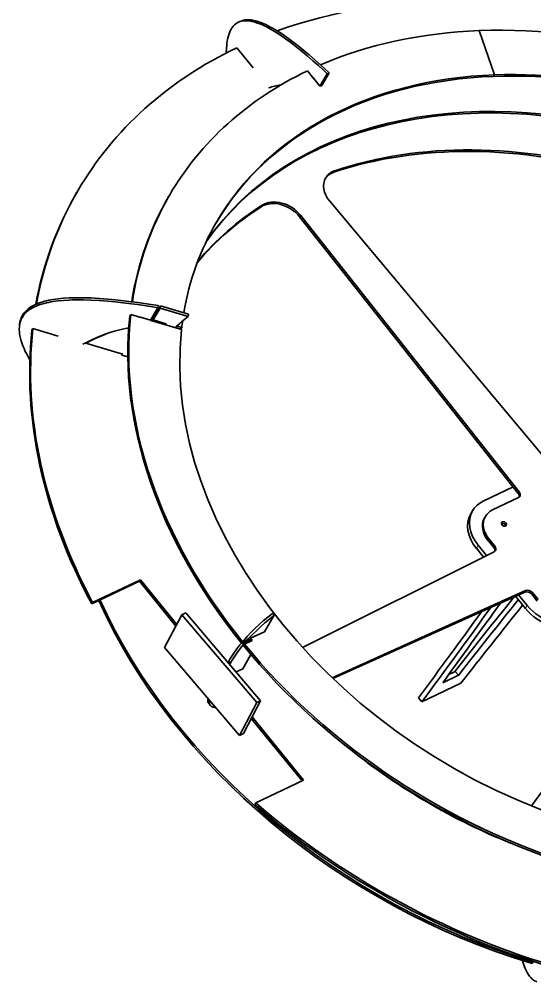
# Model space of a CAD drawing. Extents: x 95 to 1141, y 12 to 831.
# Drawn here: x 744.2 to 807.6, y 542.6 to 661 of the extents above; entities that cross this region are included whole.
import ezdxf

# ---------------------------------------------------------------- set-up
doc = ezdxf.new("R2010")
doc.units = 0

msp = doc.modelspace()

# ---------------------------------------------------------------- linework, layer by layer
at = {"color": 7, "lineweight": 35, "ltscale": 0.006677}
for p, q in [((771.37, 660.69), (771.13, 660.58)), ((782.3, 654.36), (782.06, 654.25)), ((781.4, 652.82), (781.16, 652.71))]:
    msp.add_line(p, q, dxfattribs=at)
at = {"color": 7, "lineweight": 35, "ltscale": 0.143459}
msp.add_line((802.6, 654.12), (800.75, 659.55), dxfattribs=at)
msp.add_line((802.6, 654.12), (800.75, 659.55), dxfattribs=at)
at = {"color": 7, "lineweight": 35, "ltscale": 0.079413}
msp.add_line((770.96, 657.45), (772.96, 654.99), dxfattribs=at)
at = {"color": 7, "lineweight": 35, "ltscale": 0.031765}
for p, q in [((779.62, 654.6), (780.42, 653.61)), ((780.36, 653.69), (781.16, 652.71))]:
    msp.add_line(p, q, dxfattribs=at)
at = {"color": 7, "lineweight": 35, "ltscale": 0.044715}
for p, q in [((781.16, 652.71), (782.06, 654.25)), ((781.4, 652.82), (782.3, 654.36)), ((760.36, 623.95), (761.26, 625.5))]:
    msp.add_line(p, q, dxfattribs=at)
at = {"color": 7, "lineweight": 35, "ltscale": 0.005588}
for p, q in [((802.49, 653.92), (802.6, 654.12)), ((802.49, 653.92), (802.6, 654.12)), ((772.65, 584.86), (772.53, 584.67)), ((772.53, 584.67), (772.65, 584.86)), ((771.77, 583.96), (771.88, 584.15)), ((807.23, 544.88), (807.35, 545.07))]:
    msp.add_line(p, q, dxfattribs=at)
at = {"color": 7, "lineweight": 13, "ltscale": 0.00559}
for p, q in [((782.89, 642.14), (783, 642.34)), ((801.86, 596.84), (801.97, 597.03)), ((802.53, 596.01), (802.64, 596.2))]:
    msp.add_line(p, q, dxfattribs=at)
at = {"color": 7, "lineweight": 35, "ltscale": 0.005589}
for p, q in [((751.3, 639.69), (751.41, 639.88)), ((757.79, 624.47), (757.91, 624.67))]:
    msp.add_line(p, q, dxfattribs=at)
at = {"color": 7, "lineweight": 35, "ltscale": 0.00559}
for p, q in [((762.58, 639.18), (762.7, 639.38)), ((745.77, 622.73), (745.89, 622.93)), ((764.07, 622.86), (764.18, 623.06)), ((801.39, 599.66), (801.5, 599.85)), ((759, 591.87), (759.11, 592.06)), ((753.11, 589.08), (753.23, 589.27)), ((773.16, 564.44), (773.27, 564.63))]:
    msp.add_line(p, q, dxfattribs=at)
at = {"color": 7, "lineweight": 13, "ltscale": 0.005588}
for p, q in [((773.96, 637.91), (774.07, 638.1)), ((806.33, 590.53), (806.44, 590.73))]:
    msp.add_line(p, q, dxfattribs=at)
at = {"color": 7, "lineweight": 35}
for p, q in [((810.39, 605.11), (782.36, 638.58)), ((805.53, 602.67), (778.66, 636.68)), ((805.64, 602.86), (778.77, 636.87)), ((802.57, 595.49), (779.04, 583.73)), ((806.44, 590.73), (782.66, 580.02)), ((806.33, 590.53), (782.76, 579.93))]:
    msp.add_line(p, q, dxfattribs=at)
at = {"color": 7, "lineweight": 13, "ltscale": 0.005589}
for p, q in [((778.66, 636.68), (778.77, 636.87)), ((805.53, 602.67), (805.64, 602.86)), ((807.2, 590.27), (807.31, 590.46))]:
    msp.add_line(p, q, dxfattribs=at)
at = {"color": 7, "lineweight": 35, "ltscale": 0.032614}
msp.add_line((757.91, 624.67), (759.16, 624.29), dxfattribs=at)
at = {"color": 7, "lineweight": 35, "ltscale": 0.042639}
msp.add_line((761.54, 625.46), (760.68, 623.99), dxfattribs=at)
at = {"color": 7, "lineweight": 35, "ltscale": 0.042641}
msp.add_line((761.57, 625.71), (760.71, 624.24), dxfattribs=at)
at = {"color": 7, "lineweight": 35, "ltscale": 0.006421}
msp.add_line((761.29, 625.75), (761.26, 625.5), dxfattribs=at)
at = {"color": 7, "lineweight": 35, "ltscale": 0.006422}
for p, q in [((761.57, 625.71), (761.54, 625.46)), ((765.01, 624.69), (764.98, 624.43)), ((744.26, 623.5), (744.23, 623.24)), ((756.82, 619.66), (756.85, 619.92))]:
    msp.add_line(p, q, dxfattribs=at)
at = {"color": 7, "lineweight": 35, "ltscale": 0.089649}
msp.add_line((764.98, 624.43), (761.54, 625.46), dxfattribs=at)
at = {"color": 7, "lineweight": 35, "ltscale": 0.089647}
msp.add_line((765.01, 624.69), (761.57, 625.71), dxfattribs=at)
at = {"color": 7, "lineweight": 35, "ltscale": 0.000420559}
msp.add_line((759.11, 624.32), (759.1, 624.31), dxfattribs=at)
at = {"color": 7, "lineweight": 35, "ltscale": 0.032598}
msp.add_line((759.11, 624.32), (760.36, 623.95), dxfattribs=at)
at = {"color": 7, "lineweight": 35, "ltscale": 0.000414694}
msp.add_line((759.16, 624.31), (759.16, 624.29), dxfattribs=at)
at = {"color": 7, "lineweight": 35, "ltscale": 0.00349}
msp.add_line((760.4, 623.92), (760.42, 624.06), dxfattribs=at)
at = {"color": 7, "lineweight": 35, "ltscale": 0.097797}
msp.add_line((764.15, 622.8), (760.4, 623.92), dxfattribs=at)
at = {"color": 7, "lineweight": 35, "ltscale": 0.045327}
msp.add_line((762.15, 623.44), (760.41, 623.96), dxfattribs=at)
at = {"color": 7, "lineweight": 35, "ltscale": 0.005653}
msp.add_line((760.7, 624.1), (760.48, 624.16), dxfattribs=at)
at = {"color": 7, "lineweight": 35, "ltscale": 0.000914927}
msp.add_line((760.53, 623.92), (760.51, 623.89), dxfattribs=at)
at = {"color": 7, "lineweight": 35, "ltscale": 0.000901335}
msp.add_line((760.58, 623.9), (760.58, 623.87), dxfattribs=at)
at = {"color": 7, "lineweight": 35, "ltscale": 0.00642}
msp.add_line((760.71, 624.24), (760.68, 623.99), dxfattribs=at)
at = {"color": 7, "lineweight": 35, "ltscale": 0.040749}
msp.add_line((760.68, 623.99), (762.25, 623.52), dxfattribs=at)
at = {"color": 7, "lineweight": 35, "ltscale": 0.003671}
msp.add_line((762.25, 623.52), (762.17, 623.39), dxfattribs=at)
at = {"color": 7, "lineweight": 35, "ltscale": 0.081491}
msp.add_line((745.89, 622.93), (749.01, 621.99), dxfattribs=at)
at = {"color": 7, "lineweight": 35, "ltscale": 0.000903023}
msp.add_line((762.15, 623.44), (762.14, 623.4), dxfattribs=at)
at = {"color": 7, "lineweight": 35, "ltscale": 0.017936}
msp.add_line((764.07, 622.86), (763.38, 623.07), dxfattribs=at)
at = {"color": 7, "lineweight": 35, "ltscale": 0.015943}
msp.add_line((764.18, 623.06), (763.57, 623.24), dxfattribs=at)
at = {"color": 7, "lineweight": 35, "ltscale": 0.002101}
msp.add_line((752.42, 621.21), (752.41, 621.13), dxfattribs=at)
at = {"color": 7, "lineweight": 35, "ltscale": 0.114096}
msp.add_line((752.41, 621.13), (756.79, 619.82), dxfattribs=at)
at = {"color": 7, "lineweight": 35, "ltscale": 0.019109}
msp.add_line((757.55, 619.44), (756.82, 619.66), dxfattribs=at)
at = {"color": 7, "lineweight": 35, "ltscale": 0.101654}
msp.add_line((801.23, 601.72), (804.9, 603.46), dxfattribs=at)
at = {"color": 7, "lineweight": 35, "ltscale": 0.087929}
msp.add_line((805.55, 602.15), (802.38, 600.64), dxfattribs=at)
at = {"color": 7, "lineweight": 35, "ltscale": 0.011179}
msp.add_line((799.92, 600.54), (799.69, 600.15), dxfattribs=at)
at = {"color": 7, "lineweight": 13, "ltscale": 0.011178}
msp.add_line((800.62, 596.3), (800.39, 595.92), dxfattribs=at)
at = {"color": 7, "lineweight": 35, "ltscale": 0.040956}
msp.add_line((800.62, 596.3), (801.65, 595.03), dxfattribs=at)
at = {"color": 7, "lineweight": 35, "ltscale": 0.02655}
msp.add_line((802.53, 596.01), (801.86, 596.84), dxfattribs=at)
at = {"color": 7, "lineweight": 35, "ltscale": 0.026549}
for p, q in [((802.64, 596.2), (801.97, 597.03)), ((807.2, 590.27), (807.87, 589.44))]:
    msp.add_line(p, q, dxfattribs=at)
at = {"color": 7, "lineweight": 35, "ltscale": 0.034689}
msp.add_line((800.39, 595.92), (801.27, 594.84), dxfattribs=at)
at = {"color": 7, "lineweight": 35, "ltscale": 0.162748}
for p, q in [((753.11, 589.08), (759, 591.87)), ((773.27, 564.63), (779.15, 567.42))]:
    msp.add_line(p, q, dxfattribs=at)
at = {"color": 7, "lineweight": 35, "ltscale": 0.162749}
msp.add_line((753.23, 589.27), (759.11, 592.06), dxfattribs=at)
at = {"color": 7, "lineweight": 35, "ltscale": 0.177385}
msp.add_line((763.47, 586.36), (759, 591.87), dxfattribs=at)
at = {"color": 7, "lineweight": 35, "ltscale": 0.17712}
msp.add_line((763.58, 586.56), (759.11, 592.06), dxfattribs=at)
at = {"color": 7, "lineweight": 35, "ltscale": 0.026548}
msp.add_line((807.31, 590.46), (807.98, 589.64), dxfattribs=at)
at = {"color": 7, "lineweight": 35, "ltscale": 0.048324}
msp.add_line((806.41, 588.52), (805.19, 590.02), dxfattribs=at)
at = {"color": 7, "lineweight": 35, "ltscale": 0.04161}
msp.add_line((806.63, 588.91), (805.58, 590.2), dxfattribs=at)
at = {"color": 7, "lineweight": 35, "ltscale": 0.013353}
for p, q in [((764.69, 587.98), (764.2, 587.75)), ((771.75, 573.16), (771.27, 572.93))]:
    msp.add_line(p, q, dxfattribs=at)
at = {"color": 7, "lineweight": 35, "ltscale": 0.354297}
msp.add_line((764.69, 587.98), (773.87, 577.19), dxfattribs=at)
at = {"color": 7, "lineweight": 13, "ltscale": 0.011179}
msp.add_line((806.63, 588.91), (806.41, 588.52), dxfattribs=at)
at = {"color": 7, "lineweight": 35, "ltscale": 0.113695}
for p, q in [((764.2, 587.75), (762.08, 583.73)), ((771.27, 572.93), (773.39, 576.96))]:
    msp.add_line(p, q, dxfattribs=at)
at = {"color": 7, "lineweight": 35, "ltscale": 0.354298}
for p, q in [((764.2, 587.75), (773.39, 576.96)), ((771.27, 572.93), (762.08, 583.73))]:
    msp.add_line(p, q, dxfattribs=at)
at = {"color": 7, "lineweight": 35, "ltscale": 0.058689}
msp.add_line((774.33, 585.66), (775.52, 587.69), dxfattribs=at)
at = {"color": 7, "lineweight": 35, "ltscale": 0.007942}
for p, q in [((775.32, 587.93), (775.52, 587.69)), ((772.65, 584.86), (772.85, 584.61)), ((769.96, 582.04), (770.16, 581.79)), ((767.5, 576.84), (767.7, 576.59))]:
    msp.add_line(p, q, dxfattribs=at)
at = {"color": 7, "lineweight": 35, "ltscale": 0.04674}
msp.add_line((772.65, 584.86), (774.33, 585.66), dxfattribs=at)
at = {"color": 7, "lineweight": 35, "ltscale": 0.02671}
msp.add_line((771.57, 584.21), (772.53, 584.67), dxfattribs=at)
at = {"color": 7, "lineweight": 35, "ltscale": 0.026707}
msp.add_line((771.68, 584.4), (772.65, 584.86), dxfattribs=at)
at = {"color": 7, "lineweight": 35, "ltscale": 0.026722}
msp.add_line((771.88, 584.15), (772.85, 584.61), dxfattribs=at)
at = {"color": 7, "lineweight": 35, "ltscale": 0.004697}
msp.add_line((772.53, 584.67), (772.65, 584.52), dxfattribs=at)
at = {"color": 7, "lineweight": 35, "ltscale": 0.005591}
msp.add_line((771.57, 584.21), (771.68, 584.4), dxfattribs=at)
at = {"color": 7, "lineweight": 35, "ltscale": 0.049996}
msp.add_line((772.69, 582.85), (771.69, 581.12), dxfattribs=at)
at = {"color": 7, "lineweight": 35, "ltscale": 0.00438}
msp.add_line((769.96, 582.04), (769.87, 581.89), dxfattribs=at)
at = {"color": 7, "lineweight": 35, "ltscale": 0.004195}
msp.add_line((770.16, 581.79), (770.07, 581.65), dxfattribs=at)
at = {"color": 7, "lineweight": 35, "ltscale": 0.02294}
msp.add_line((770.86, 580.73), (771.69, 581.12), dxfattribs=at)
at = {"color": 7, "lineweight": 35, "ltscale": 0.053417}
msp.add_line((798.19, 580.31), (796.26, 579.39), dxfattribs=at)
at = {"color": 7, "lineweight": 35, "ltscale": 0.021508}
msp.add_line((797.79, 580.8), (797.01, 580.43), dxfattribs=at)
at = {"color": 7, "lineweight": 35, "ltscale": 0.015884}
msp.add_line((798.19, 580.31), (797.79, 580.8), dxfattribs=at)
at = {"color": 7, "lineweight": 35, "ltscale": 0.133543}
msp.add_line((798.49, 579.34), (793.67, 577.05), dxfattribs=at)
at = {"color": 7, "lineweight": 35, "ltscale": 0.015882}
msp.add_line((793.67, 577.05), (793.27, 577.54), dxfattribs=at)
at = {"color": 7, "lineweight": 35, "ltscale": 0.113696}
msp.add_line((771.75, 573.16), (773.87, 577.19), dxfattribs=at)
at = {"color": 7, "lineweight": 35, "ltscale": 0.013354}
msp.add_line((773.87, 577.19), (773.39, 576.96), dxfattribs=at)
at = {"color": 7, "lineweight": 35, "ltscale": 0.247238}
msp.add_line((772.72, 575), (778.96, 567.33), dxfattribs=at)
at = {"color": 7, "lineweight": 35, "ltscale": 0.250748}
msp.add_line((772.82, 575.2), (779.15, 567.42), dxfattribs=at)
at = {"color": 7, "lineweight": 35, "ltscale": 0.001976}
msp.add_line((807.35, 545.07), (807.36, 545.15), dxfattribs=at)
at = {"color": 7, "lineweight": 35}
for points in [[(771.13, 660.58), (770.96, 660.49), (770.81, 660.38), (770.66, 660.26), (770.52, 660.12), (770.41, 659.98), (770.31, 659.83), (770.21, 659.66), (770.15, 659.53), (770.08, 659.4), (769.99, 659.16), (769.92, 658.92), (769.85, 658.65), (769.81, 658.45), (769.77, 658.25), (769.73, 658.02), (769.71, 657.78), (769.67, 657.3), (769.65, 656.81)], [(782.06, 654.25), (781.51, 654.76), (780.98, 655.25), (780.28, 655.86), (779.61, 656.45), (778.96, 656.99), (778.25, 657.56), (777.58, 658.08), (776.93, 658.55), (776.32, 658.98), (775.99, 659.2), (775.68, 659.4), (775.38, 659.57), (775.1, 659.74), (774.68, 659.97), (774.27, 660.17), (773.88, 660.34), (773.51, 660.48), (773.15, 660.6), (772.8, 660.69), (772.64, 660.72), (772.47, 660.75), (772.32, 660.76), (772.17, 660.77), (771.94, 660.77), (771.72, 660.75), (771.51, 660.71), (771.32, 660.66), (771.13, 660.58)], [(782.3, 654.36), (781.75, 654.87), (781.22, 655.36), (780.52, 655.98), (779.85, 656.56), (779.2, 657.1), (778.5, 657.67), (777.82, 658.19), (777.18, 658.67), (776.56, 659.1), (776.23, 659.31), (775.92, 659.51), (775.63, 659.69), (775.34, 659.85), (774.92, 660.08), (774.51, 660.29), (774.12, 660.46), (773.76, 660.6), (773.39, 660.72), (773.05, 660.8), (772.88, 660.84), (772.71, 660.86), (772.56, 660.88), (772.41, 660.89), (772.18, 660.89), (771.96, 660.87), (771.75, 660.83), (771.56, 660.77), (771.37, 660.69)], [(761.26, 625.5), (760.4, 625.63), (759.56, 625.76), (758.77, 625.87), (757.99, 625.98), (756.98, 626.1), (756.01, 626.21), (755.08, 626.3), (754.02, 626.38), (753.01, 626.43), (752.06, 626.46), (751.17, 626.46), (750.74, 626.46), (750.33, 626.44), (749.63, 626.4), (748.98, 626.34), (748.37, 626.25), (748.08, 626.21), (747.8, 626.15), (747.54, 626.09), (747.28, 626.03), (746.96, 625.94), (746.65, 625.84), (746.37, 625.73), (746.19, 625.65), (746.01, 625.57), (745.85, 625.48), (745.7, 625.4), (745.48, 625.26), (745.28, 625.11), (745.1, 624.95), (744.93, 624.79), (744.77, 624.6), (744.63, 624.39), (744.5, 624.18), (744.4, 623.96), (744.33, 623.73), (744.27, 623.49), (744.23, 623.24)], [(761.29, 625.75), (760.43, 625.89), (759.59, 626.02), (758.79, 626.13), (758.02, 626.23), (757.01, 626.36), (756.04, 626.46), (755.11, 626.55), (754.05, 626.63), (753.04, 626.69), (752.09, 626.72), (751.2, 626.72), (750.77, 626.71), (750.36, 626.7), (749.66, 626.65), (749.01, 626.59), (748.4, 626.51), (748.11, 626.46), (747.83, 626.41), (747.57, 626.35), (747.31, 626.28), (746.99, 626.19), (746.68, 626.09), (746.4, 625.98), (746.22, 625.91), (746.04, 625.82), (745.88, 625.74), (745.73, 625.65), (745.51, 625.51), (745.31, 625.36), (745.13, 625.21), (744.96, 625.05), (744.8, 624.85), (744.65, 624.65), (744.53, 624.43), (744.43, 624.21), (744.35, 623.98), (744.3, 623.74), (744.26, 623.5)], [(744.23, 623.24), (744.22, 623.09), (744.21, 622.93), (744.21, 622.77), (744.22, 622.61), (744.23, 622.44), (744.25, 622.26), (744.28, 622.08), (744.32, 621.9), (744.41, 621.53), (744.53, 621.16), (744.65, 620.82), (744.8, 620.48), (744.95, 620.13), (745.08, 619.87), (745.22, 619.61), (745.51, 619.09)], [(757.66, 623.02), (757.28, 622.95), (756.91, 622.86), (756.41, 622.74), (755.93, 622.61), (755.46, 622.47), (754.85, 622.27), (754.25, 622.05), (753.68, 621.81), (753.11, 621.56), (752.56, 621.28), (752.03, 621)], [(755.36, 622.44), (754.74, 622.21), (754.14, 621.96), (753.55, 621.7), (752.97, 621.42), (752.41, 621.13)], [(769.96, 582.04), (770.1, 582.29), (770.25, 582.55), (770.58, 583.05), (770.94, 583.56), (771.33, 584.06), (771.75, 584.57), (772.2, 585.07), (772.68, 585.58), (773.19, 586.09), (773.69, 586.55), (774.2, 587.01), (774.75, 587.47), (775.32, 587.93)], [(770.16, 581.79), (770.3, 582.05), (770.45, 582.3), (770.78, 582.8), (771.14, 583.31), (771.53, 583.82), (771.95, 584.32), (772.4, 584.83), (772.88, 585.33), (773.39, 585.84), (773.89, 586.3), (774.4, 586.76), (774.95, 587.23), (775.52, 587.69)], [(821.1, 583.69), (818.88, 580.49), (816.62, 577.27), (814.31, 574.04), (811.97, 570.8), (809.6, 567.53), (807.18, 564.26)], [(767.4, 577.48), (767.38, 577.33), (767.38, 577.18), (767.4, 577.06), (767.42, 576.99), (767.44, 576.94), (767.47, 576.88), (767.5, 576.84)], [(767.6, 577.25), (767.58, 577.08), (767.58, 576.94), (767.6, 576.81), (767.62, 576.75), (767.64, 576.69), (767.67, 576.64), (767.7, 576.59)], [(767.7, 576.59), (767.74, 576.55), (767.79, 576.51), (767.84, 576.47), (767.9, 576.44), (768.03, 576.39), (768.19, 576.36), (768.37, 576.34)], [(807.82, 542.65), (807.68, 542.7), (807.55, 542.76), (807.42, 542.84), (807.33, 542.91), (807.24, 542.98), (807.07, 543.15), (806.91, 543.34), (806.76, 543.56), (806.62, 543.79), (806.54, 543.94), (806.46, 544.1), (806.39, 544.27), (806.31, 544.46), (806.18, 544.83), (806.07, 545.23)]]:
    msp.add_lwpolyline(points, dxfattribs=at)
for centre, radius, start, end in [((777.15, 646.12), 6.79, 96.8024, 109.8346), ((787.06, 596.94), 35.26, 128.7715, 132.2545), ((9856.71, -5972.04), 11180.92, 144.068046, 144.130064), ((1259.77, 221.98), 584.96, 141.01841, 142.16289), ((1260.41, 221.29), 585.27, 141.00389, 142.16266), ((194.25, 1024.96), 747.66, 323.24283, 324.2522), ((197.02, 1022.73), 744.73, 323.24116, 324.34876), ((1795.67, -200.51), 1265.91, 141.41912, 141.97257)]:
    msp.add_arc(centre, radius, start, end, dxfattribs=at)
for centre, major_axis, start_param, end_param in [((816.18, 602.07), (64.77, -37.81), 1.889479, 2.58671), ((818.83, 606.61), (56.14, -32.77), 2.279523, 2.641115), ((818.83, 606.61), (56.14, -32.77), 1.889821, 2.279523), ((816.18, 602.07), (64.77, -37.81), 2.674877, 3.141585), ((818.83, 606.61), (56.13, -32.77), 2.675219, 3.141586), ((818.83, 606.61), (50.38, -29.41), 1.890114, 2.279473), ((816.07, 601.88), (50.38, -29.41), 1.890114, 3.078234), ((816.18, 602.07), (50.38, -29.41), 1.890114, 3.080822), ((818.72, 606.42), (50.38, -29.41), 2.279473, 3.13901), ((818.83, 606.61), (50.38, -29.41), 2.279473, 3.141548), ((818.72, 606.42), (50.38, -29.41), 1.890114, 2.279473), ((813.31, 597.15), (50.38, -29.41), 1.890114, 2.566761), ((813.42, 597.34), (50.38, -29.41), 1.890114, 2.566761), ((784.74, 639.77), (2.88, -1.68), 3.141619, 4.260905), ((784.62, 639.57), (2.88, -1.68), 2.566761, 3.096399), ((784.74, 639.77), (2.88, -1.68), 2.566761, 3.141619), ((816.07, 601.88), (64.77, -37.81), 3.141585, 3.40432), ((816.18, 602.07), (64.77, -37.81), 3.141585, 3.407099), ((818.72, 606.42), (56.13, -32.77), 3.141586, 3.425049), ((818.83, 606.61), (56.13, -32.77), 3.141586, 3.429191), ((813.31, 597.15), (50.38, -29.41), 2.778549, 3.014657), ((813.42, 597.34), (50.38, -29.41), 2.778549, 3.017261), ((776.21, 635.58), (2.88, -1.68), 1.084405, 2.778549), ((776.32, 635.77), (2.88, -1.68), 1.084405, 2.778549), ((818.83, 606.61), (50.38, -29.41), 3.141548, 3.414492), ((818.83, 606.61), (56.13, -32.77), 3.460617, 4.240887), ((818.72, 606.42), (56.13, -32.77), 3.460617, 4.240887), ((818.83, 606.61), (50.38, -29.41), 3.437141, 3.455196), ((816.07, 601.88), (64.77, -37.81), 3.460275, 4.019358), ((816.18, 602.07), (64.77, -37.81), 3.460275, 4.019358), ((818.83, 606.61), (50.38, -29.41), 3.46091, 5.025992), ((805.04, 602.45), (0.576, -0.336), 0.227689, 1.084405), ((805.15, 602.64), (0.576, -0.336), 5.814248, 6.283222), ((805.15, 602.64), (0.576, -0.336), 0.000037, 1.084405), ((804.24, 598.02), (-4.32, 2.52), 5.814248, 6.283228), ((804.01, 597.63), (-4.32, 2.52), 0.000043, 1.101859), ((804.24, 598.02), (-4.32, 2.52), 0.000043, 1.101859), ((804.38, 598.17), (2.88, -1.68), 3.141635, 4.243451), ((804.38, 598.17), (2.88, -1.68), 2.672655, 3.141635), ((804.27, 597.98), (2.88, -1.68), 3.141635, 4.243451), ((803.78, 598.91), (0.288, -0.168), 3.141633, 5.02885), ((803.67, 598.72), (0.288, -0.168), 0.468294, 2.672484), ((803.67, 598.72), (-0.288, 0.168), 3.609886, 5.814076), ((803.78, 598.91), (0.288, -0.168), 0.00004, 3.141633), ((803.78, 598.91), (0.288, -0.168), 5.02885, 6.283226), ((802.04, 595.78), (0.576, -0.336), 0.228215, 1.101859), ((802.16, 595.98), (0.576, -0.336), 5.831701, 6.28323), ((802.16, 595.98), (0.576, -0.336), 0.000045, 1.101859), ((806.72, 590.04), (0.576, -0.336), 1.101859, 2.655202), ((806.83, 590.23), (0.576, -0.336), 1.101859, 2.655202), ((813.31, 597.15), (59.01, -34.45), 3.946354, 5.026411), ((813.42, 597.34), (59.01, -34.45), 3.948438, 5.026411), ((810.03, 590.24), (-4.32, 2.52), 1.101859, 2.672655), ((810.25, 590.63), (-4.32, 2.52), 1.101859, 2.672655), ((818.72, 606.42), (56.14, -32.77), 4.246015, 5.026285), ((818.83, 606.61), (56.14, -32.77), 4.246015, 5.026285), ((816.18, 602.07), (50.38, -29.41), 4.516518, 4.908309), ((816.07, 601.88), (64.77, -37.81), 4.467544, 5.026627), ((816.18, 602.07), (64.77, -37.81), 4.467544, 5.026627)]:
    msp.add_ellipse(centre, major_axis=major_axis, ratio=0.741704, start_param=start_param, end_param=end_param, dxfattribs=at)

doc.saveas('drawing.dxf')
